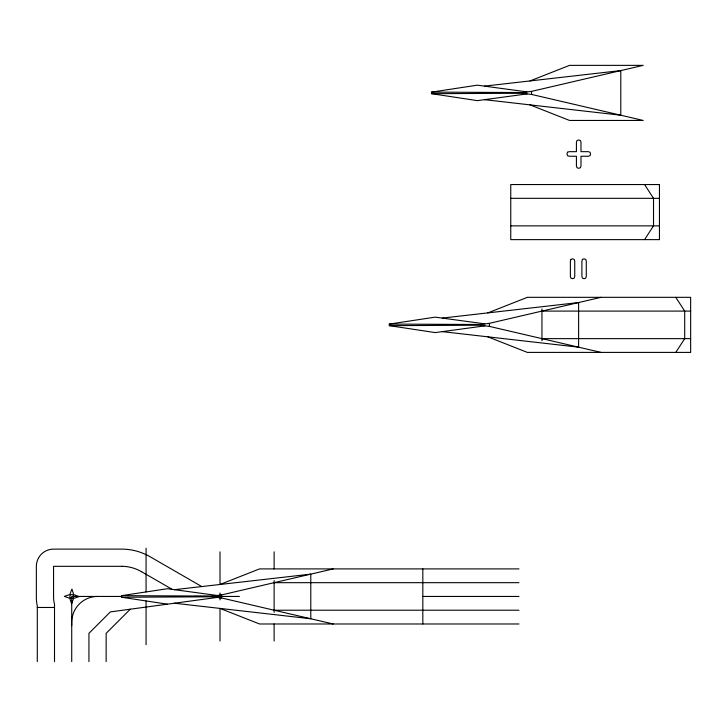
<?xml version="1.0" encoding="UTF-8"?>
<svg xmlns="http://www.w3.org/2000/svg" width="727" height="727" viewBox="0 0 727 727"><rect width="100%" height="100%" fill="white"/><g stroke="black" fill="none" stroke-linecap="round" stroke-linejoin="round"><path stroke-width="1.09" d="M37.295 661.634L37.304 606.191A43.284 43.284 0 0 1 36.35 597.194L36.35 566.324A17.212 17.212 0 0 1 53.562 549.112L121.809 549.112A56.561 56.561 0 0 1 145.691 554.483L146.618 554.901A58.451 58.451 0 0 1 150.207 556.809L201.752 586.562M54.507 661.634L54.516 604.137A25.863 25.863 0 0 1 53.571 597.131L53.562 566.324L121.809 566.324M71.719 661.634L71.728 622.303A25.854 25.854 0 0 1 97.582 596.449M88.93 661.634L88.939 633.326L110.368 611.898L217.01 597.449L221.571 597.967L333.211 623.984M106.142 661.634L106.151 633.326L130.278 609.199M644.585 239.628L653.509 225.861L653.509 198.326L644.585 184.549M675.783 352.404L684.698 338.637L684.698 311.092L675.783 297.325M530.01 80.933L569.541 65.366L643.213 65.366L531.573 91.375L522.795 92.538L431.484 92.129L431.484 93.674L477.357 100.635L527.011 93.91L531.573 94.428L643.213 120.446L569.541 120.446L530.01 104.87M487.835 312.901L527.366 297.325L690.65 297.325L690.65 352.404L527.366 352.404L487.835 336.828M601.038 352.404L489.398 326.387L484.836 325.869L435.182 332.593L389.308 325.641L389.308 324.088L480.62 324.496L489.398 323.342L601.038 297.325M167.355 604.173L121.482 597.221L121.482 595.667L212.793 596.076L221.571 594.922L333.211 568.905M431.484 92.129L477.357 85.168L527.011 91.902M389.308 324.088L435.182 317.136L484.836 323.86M121.482 595.667L167.355 588.716L217.01 595.44M484.446 86.131L620.794 70.583L620.794 115.22L484.446 99.672M442.27 318.09L578.619 302.55L578.619 347.179L442.27 331.63M174.444 589.679L310.792 574.13L310.792 618.759L174.444 603.219M431.484 93.674L522.795 93.265L527.011 93.91M389.308 325.641L480.62 325.223L484.836 325.869M121.482 597.221L212.793 596.812L217.01 597.449M510.754 198.326L659.453 198.326M510.754 225.861L659.453 225.861M541.951 311.092L690.65 311.092M541.951 338.637L690.65 338.637M518.978 568.905L259.539 568.905L220.008 584.481L220.008 551.838M274.124 582.672L518.978 582.672M121.482 596.449L71.719 596.449L71.719 625.638M193.564 596.449L239.419 596.449M422.805 596.449L518.978 596.449M37.304 607.472L54.516 607.472M274.124 610.217L518.978 610.217M518.978 623.984L259.539 623.984L220.008 608.408L220.008 641.06M141.601 571.713L172.181 589.37M541.951 308.975L541.951 340.754M531.573 91.375L531.573 94.428M522.795 92.538L522.795 93.265M489.398 323.342L489.398 326.387M480.62 324.496L480.62 325.223M422.823 568.905L422.823 623.984M274.124 551.838L274.124 568.905M274.124 580.555L274.124 612.334M274.124 623.984L274.124 641.06M221.571 594.922L221.571 597.967M220.008 592.978L220.008 599.911M212.793 596.076L212.793 596.812M146.072 548.203L146.072 591.942M146.072 600.947L146.072 644.685M121.809 566.288A39.649 39.649 0 0 1 141.583 571.749M570.922 259.403L570.377 261.129L570.377 276.414L570.922 278.141L572.567 278.714L574.212 278.141L574.757 276.414L574.757 261.129L574.212 259.403L572.567 258.83L570.922 259.403M582.454 259.403L581.909 261.129L581.909 276.414L582.454 278.141L584.099 278.714L585.744 278.141L586.289 276.414L586.289 261.129L585.744 259.403L584.099 258.83L582.454 259.403M567.505 152.243L566.951 153.96L567.505 155.678L569.177 156.25L576.42 156.25L576.42 165.956L576.993 167.719L578.71 168.3L580.419 167.719L580.991 165.956L580.991 156.25L588.288 156.25L590.006 155.678L590.569 153.96L590.006 152.243L588.288 151.67L580.991 151.67L580.991 142.256L580.419 140.547L578.71 139.975L576.993 140.547L576.42 142.256L576.42 151.67L569.177 151.67L567.505 152.243M73.591 598.385L71.646 603.855L69.783 598.312L64.312 596.367L69.856 594.504L71.928 589.034L73.663 594.577L79.134 596.649L73.591 598.385M659.453 184.549L510.754 184.549L510.754 239.628L659.453 239.628L659.453 184.549M70.746 598.057A1.881 1.881 0 0 0 73.609 596.485A1.881 1.881 0 0 0 70.81 594.795A1.881 1.881 0 0 0 70.746 598.057"/></g></svg>
